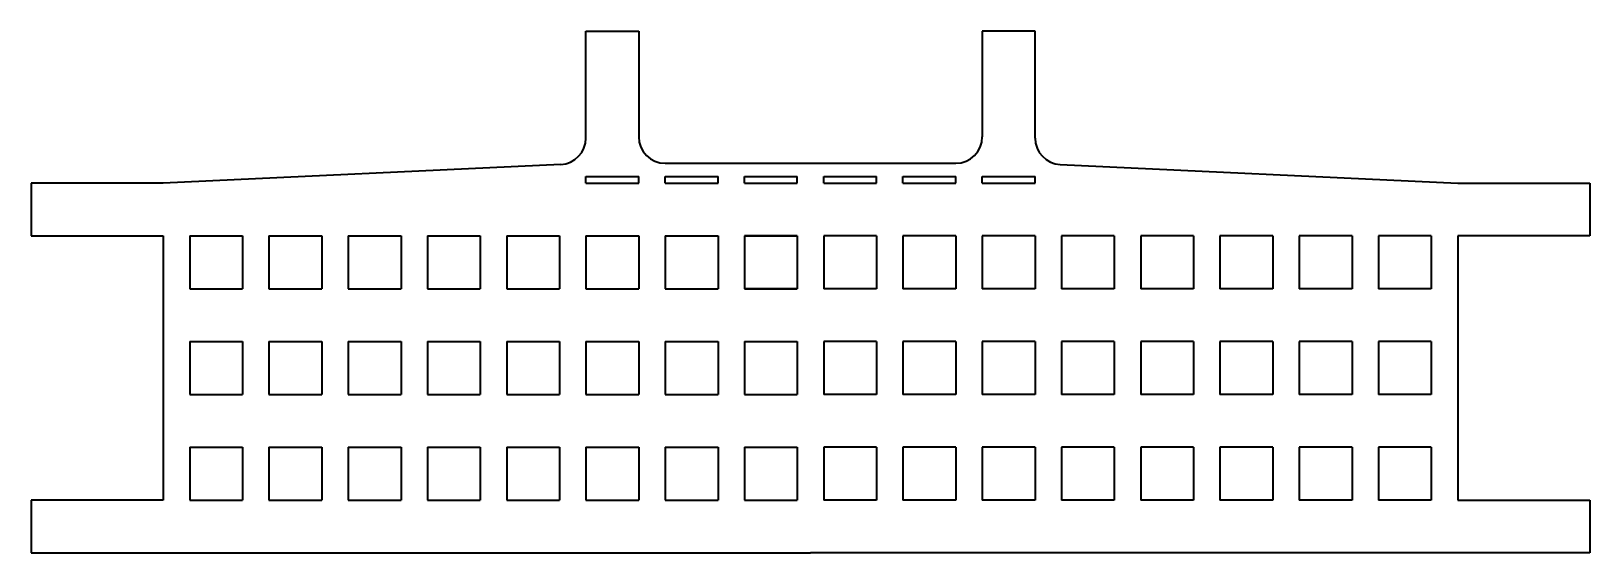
# Model space of a CAD drawing. Header units: inches. Extents: x -14.8 to 14.8, y -5.5 to 4.4.
import ezdxf

# ---------------------------------------------------------------- set-up
doc = ezdxf.new("R2010")
doc.units = ezdxf.units.IN
doc.header["$MEASUREMENT"] = 0
doc.layers.add('ModelSketch_Visible', color=7, linetype='Continuous', lineweight=40)

msp = doc.modelspace()

# ---------------------------------------------------------------- linework, layer by layer
at = {"layer": 'ModelSketch_Visible'}
for p, q in [((-4.25, 4.375), (-3.25, 4.375)), ((-4.25, 2.352), (-4.25, 4.375)), ((-3.25, 4.375), (-3.25, 2.375)), ((3.25, 4.375), (3.25, 2.375)), ((4.25, 4.375), (3.25, 4.375)), ((4.25, 2.352), (4.25, 4.375)), ((-4.727, 1.853), (-12.25, 1.5)), ((-2.75, 1.875), (2.75, 1.875)), ((4.727, 1.853), (12.25, 1.5)), ((-12.25, 1.5), (-14.75, 1.5)), ((-14.75, 1.5), (-14.75, 0.5)), ((-4.25, 1.5), (-4.25, 1.625)), ((-4.25, 1.625), (-3.25, 1.625)), ((-4.25, 1.5), (-3.25, 1.5)), ((-3.25, 1.5), (-3.25, 1.625)), ((-2.75, 1.5), (-2.75, 1.625)), ((-2.75, 1.625), (-1.75, 1.625)), ((-2.75, 1.5), (-1.75, 1.5)), ((-1.75, 1.5), (-1.75, 1.625)), ((-1.25, 1.5), (-1.25, 1.625)), ((-1.25, 1.625), (-0.25, 1.625)), ((-1.25, 1.5), (-0.25, 1.5)), ((-0.25, 1.5), (-0.25, 1.625)), ((0.25, 1.5), (0.25, 1.625)), ((0.25, 1.625), (1.25, 1.625)), ((0.25, 1.5), (1.25, 1.5)), ((1.25, 1.5), (1.25, 1.625)), ((1.75, 1.5), (1.75, 1.625)), ((1.75, 1.625), (2.75, 1.625)), ((1.75, 1.5), (2.75, 1.5)), ((2.75, 1.5), (2.75, 1.625)), ((3.25, 1.5), (3.25, 1.625)), ((3.25, 1.625), (4.25, 1.625)), ((3.25, 1.5), (4.25, 1.5)), ((4.25, 1.5), (4.25, 1.625)), ((12.25, 1.5), (14.75, 1.5)), ((14.75, 1.5), (14.75, 0.5)), ((-14.75, 0.5), (-12.25, 0.5)), ((-12.25, 0.5), (-12.25, -4.5)), ((-11.75, 0.5), (-10.75, 0.5)), ((-11.75, 0.5), (-11.75, -0.5)), ((-10.75, 0.5), (-10.75, -0.5)), ((-10.25, 0.5), (-9.25, 0.5)), ((-10.25, 0.5), (-10.25, -0.5)), ((-9.25, 0.5), (-9.25, -0.5)), ((-8.75, 0.5), (-8.75, -0.5)), ((-8.75, 0.5), (-7.75, 0.5)), ((-7.75, 0.5), (-7.75, -0.5)), ((-7.25, 0.5), (-6.25, 0.5)), ((-7.25, 0.5), (-7.25, -0.5)), ((-6.25, 0.5), (-6.25, -0.5)), ((-5.75, 0.5), (-5.75, -0.5)), ((-5.75, 0.5), (-4.75, 0.5)), ((-4.75, 0.5), (-4.75, -0.5)), ((-4.25, 0.5), (-3.25, 0.5)), ((-4.25, 0.5), (-4.25, -0.5)), ((-3.25, 0.5), (-3.25, -0.5)), ((-2.75, 0.5), (-1.75, 0.5)), ((-2.75, 0.5), (-2.75, -0.5)), ((-1.75, 0.5), (-1.75, -0.5)), ((-1.25, 0.5), (-1.25, -0.5)), ((-1.25, 0.5), (-0.25, 0.5)), ((-0.25, 0.5), (-1.25, 0.5)), ((-1.25, 0.5), (-1.25, -0.5)), ((-0.25, 0.5), (-0.25, -0.5)), ((-0.25, 0.5), (-0.25, -0.5)), ((1.25, 0.5), (0.25, 0.5)), ((0.25, 0.5), (0.25, -0.5)), ((1.25, 0.5), (1.25, -0.5)), ((1.75, 0.5), (1.75, -0.5)), ((2.75, 0.5), (1.75, 0.5)), ((2.75, 0.5), (2.75, -0.5)), ((4.25, 0.5), (3.25, 0.5)), ((3.25, 0.5), (3.25, -0.5)), ((4.25, 0.5), (4.25, -0.5)), ((5.75, 0.5), (4.75, 0.5)), ((4.75, 0.5), (4.75, -0.5)), ((5.75, 0.5), (5.75, -0.5)), ((7.25, 0.5), (6.25, 0.5)), ((6.25, 0.5), (6.25, -0.5)), ((7.25, 0.5), (7.25, -0.5)), ((8.75, 0.5), (7.75, 0.5)), ((7.75, 0.5), (7.75, -0.5)), ((8.75, 0.5), (8.75, -0.5)), ((10.25, 0.5), (9.25, 0.5)), ((9.25, 0.5), (9.25, -0.5)), ((10.25, 0.5), (10.25, -0.5)), ((10.75, 0.5), (10.75, -0.5)), ((11.75, 0.5), (10.75, 0.5)), ((11.75, 0.5), (11.75, -0.5)), ((12.25, 0.5), (12.25, -4.5)), ((14.75, 0.5), (12.25, 0.5)), ((-11.75, -0.5), (-10.75, -0.5)), ((-10.25, -0.5), (-9.25, -0.5)), ((-8.75, -0.5), (-7.75, -0.5)), ((-7.25, -0.5), (-6.25, -0.5)), ((-5.75, -0.5), (-4.75, -0.5)), ((-4.25, -0.5), (-3.25, -0.5)), ((-2.75, -0.5), (-1.75, -0.5)), ((-0.25, -0.5), (-1.25, -0.5)), ((-1.25, -0.5), (-0.25, -0.5)), ((1.25, -0.5), (0.25, -0.5)), ((2.75, -0.5), (1.75, -0.5)), ((4.25, -0.5), (3.25, -0.5)), ((5.75, -0.5), (4.75, -0.5)), ((7.25, -0.5), (6.25, -0.5)), ((8.75, -0.5), (7.75, -0.5)), ((10.25, -0.5), (9.25, -0.5)), ((11.75, -0.5), (10.75, -0.5)), ((-11.75, -1.5), (-10.75, -1.5)), ((-11.75, -1.5), (-11.75, -2.5)), ((-10.75, -1.5), (-10.75, -2.5)), ((-10.25, -1.5), (-9.25, -1.5)), ((-10.25, -1.5), (-10.25, -2.5)), ((-9.25, -1.5), (-9.25, -2.5)), ((-8.75, -1.5), (-7.75, -1.5)), ((-8.75, -1.5), (-8.75, -2.5)), ((-7.75, -1.5), (-7.75, -2.5)), ((-7.25, -1.5), (-6.25, -1.5)), ((-7.25, -1.5), (-7.25, -2.5)), ((-6.25, -1.5), (-6.25, -2.5)), ((-5.75, -1.5), (-5.75, -2.5)), ((-5.75, -1.5), (-4.75, -1.5)), ((-4.75, -1.5), (-4.75, -2.5)), ((-4.25, -1.5), (-4.25, -2.5)), ((-4.25, -1.5), (-3.25, -1.5)), ((-3.25, -1.5), (-3.25, -2.5)), ((-2.75, -1.5), (-1.75, -1.5)), ((-2.75, -1.5), (-2.75, -2.5)), ((-1.75, -1.5), (-1.75, -2.5)), ((-1.25, -1.5), (-1.25, -2.5)), ((-1.25, -1.5), (-1.25, -2.5)), ((-1.25, -1.5), (-0.25, -1.5)), ((-1.25, -1.5), (-0.25, -1.5)), ((-0.25, -1.5), (-0.25, -2.5)), ((-0.25, -1.5), (-0.25, -2.5)), ((1.25, -1.5), (0.25, -1.5)), ((0.25, -1.5), (0.25, -2.5)), ((1.25, -1.5), (1.25, -2.5)), ((1.75, -1.5), (1.75, -2.5)), ((2.75, -1.5), (1.75, -1.5)), ((2.75, -1.5), (2.75, -2.5)), ((4.25, -1.5), (3.25, -1.5)), ((3.25, -1.5), (3.25, -2.5)), ((4.25, -1.5), (4.25, -2.5)), ((4.75, -1.5), (4.75, -2.5)), ((5.75, -1.5), (4.75, -1.5)), ((5.75, -1.5), (5.75, -2.5)), ((7.25, -1.5), (6.25, -1.5)), ((6.25, -1.5), (6.25, -2.5)), ((7.25, -1.5), (7.25, -2.5)), ((8.75, -1.5), (7.75, -1.5)), ((7.75, -1.5), (7.75, -2.5)), ((8.75, -1.5), (8.75, -2.5)), ((10.25, -1.5), (9.25, -1.5)), ((9.25, -1.5), (9.25, -2.5)), ((10.25, -1.5), (10.25, -2.5)), ((10.75, -1.5), (10.75, -2.5)), ((11.75, -1.5), (10.75, -1.5)), ((11.75, -1.5), (11.75, -2.5)), ((-11.75, -2.5), (-10.75, -2.5)), ((-10.25, -2.5), (-9.25, -2.5)), ((-8.75, -2.5), (-7.75, -2.5)), ((-7.25, -2.5), (-6.25, -2.5)), ((-5.75, -2.5), (-4.75, -2.5)), ((-4.25, -2.5), (-3.25, -2.5)), ((-2.75, -2.5), (-1.75, -2.5)), ((-1.25, -2.5), (-0.25, -2.5)), ((-1.25, -2.5), (-0.25, -2.5)), ((1.25, -2.5), (0.25, -2.5)), ((2.75, -2.5), (1.75, -2.5)), ((4.25, -2.5), (3.25, -2.5)), ((5.75, -2.5), (4.75, -2.5)), ((7.25, -2.5), (6.25, -2.5)), ((8.75, -2.5), (7.75, -2.5)), ((10.25, -2.5), (9.25, -2.5)), ((11.75, -2.5), (10.75, -2.5)), ((-11.75, -3.5), (-10.75, -3.5)), ((-11.75, -3.5), (-11.75, -4.5)), ((-10.75, -3.5), (-10.75, -4.5)), ((-10.25, -3.5), (-10.25, -4.5)), ((-10.25, -3.5), (-9.25, -3.5)), ((-9.25, -3.5), (-9.25, -4.5)), ((-8.75, -3.5), (-7.75, -3.5)), ((-8.75, -3.5), (-8.75, -4.5)), ((-7.75, -3.5), (-7.75, -4.5)), ((-7.25, -3.5), (-6.25, -3.5)), ((-7.25, -3.5), (-7.25, -4.5)), ((-6.25, -3.5), (-6.25, -4.5)), ((-5.75, -3.5), (-5.75, -4.5)), ((-5.75, -3.5), (-4.75, -3.5)), ((-4.75, -3.5), (-4.75, -4.5)), ((-4.25, -3.5), (-4.25, -4.5)), ((-4.25, -3.5), (-3.25, -3.5)), ((-3.25, -3.5), (-3.25, -4.5)), ((-2.75, -3.5), (-1.75, -3.5)), ((-2.75, -3.5), (-2.75, -4.5)), ((-1.75, -3.5), (-1.75, -4.5)), ((-1.25, -3.5), (-0.25, -3.5)), ((-1.25, -3.5), (-1.25, -4.5)), ((-1.25, -3.5), (-0.25, -3.5)), ((-1.25, -3.5), (-1.25, -4.5)), ((-0.25, -3.5), (-0.25, -4.5)), ((-0.25, -3.5), (-0.25, -4.5)), ((1.25, -3.5), (0.25, -3.5)), ((0.25, -3.5), (0.25, -4.5)), ((1.25, -3.5), (1.25, -4.5)), ((2.75, -3.5), (1.75, -3.5)), ((1.75, -3.5), (1.75, -4.5)), ((2.75, -3.5), (2.75, -4.5)), ((3.25, -3.5), (3.25, -4.5)), ((4.25, -3.5), (3.25, -3.5)), ((4.25, -3.5), (4.25, -4.5)), ((4.75, -3.5), (4.75, -4.5)), ((5.75, -3.5), (4.75, -3.5)), ((5.75, -3.5), (5.75, -4.5)), ((7.25, -3.5), (6.25, -3.5)), ((6.25, -3.5), (6.25, -4.5)), ((7.25, -3.5), (7.25, -4.5)), ((7.75, -3.5), (7.75, -4.5)), ((8.75, -3.5), (7.75, -3.5)), ((8.75, -3.5), (8.75, -4.5)), ((9.25, -3.5), (9.25, -4.5)), ((10.25, -3.5), (9.25, -3.5)), ((10.25, -3.5), (10.25, -4.5)), ((10.75, -3.5), (10.75, -4.5)), ((11.75, -3.5), (10.75, -3.5)), ((11.75, -3.5), (11.75, -4.5)), ((-14.75, -4.5), (-14.75, -5.5)), ((-12.25, -4.5), (-14.75, -4.5)), ((-11.75, -4.5), (-10.75, -4.5)), ((-10.25, -4.5), (-9.25, -4.5)), ((-8.75, -4.5), (-7.75, -4.5)), ((-7.25, -4.5), (-6.25, -4.5)), ((-5.75, -4.5), (-4.75, -4.5)), ((-4.25, -4.5), (-3.25, -4.5)), ((-2.75, -4.5), (-1.75, -4.5)), ((-1.25, -4.5), (-0.25, -4.5)), ((-1.25, -4.5), (-0.25, -4.5)), ((1.25, -4.5), (0.25, -4.5)), ((2.75, -4.5), (1.75, -4.5)), ((4.25, -4.5), (3.25, -4.5)), ((5.75, -4.5), (4.75, -4.5)), ((7.25, -4.5), (6.25, -4.5)), ((8.75, -4.5), (7.75, -4.5)), ((10.25, -4.5), (9.25, -4.5)), ((11.75, -4.5), (10.75, -4.5)), ((12.25, -4.5), (14.75, -4.5)), ((14.75, -4.5), (14.75, -5.5)), ((-14.75, -5.5), (0, -5.5)), ((14.75, -5.5), (0, -5.5))]:
    msp.add_line(p, q, dxfattribs=at)
for centre, start, end in [((-2.75, 2.375), 180, 270), ((2.75, 2.375), 270, 0), ((-4.75, 2.352), 272.6838, 0), ((4.75, 2.352), 180, 267.3162)]:
    msp.add_arc(centre, 0.5, start, end, dxfattribs=at)

doc.saveas('drawing.dxf')
